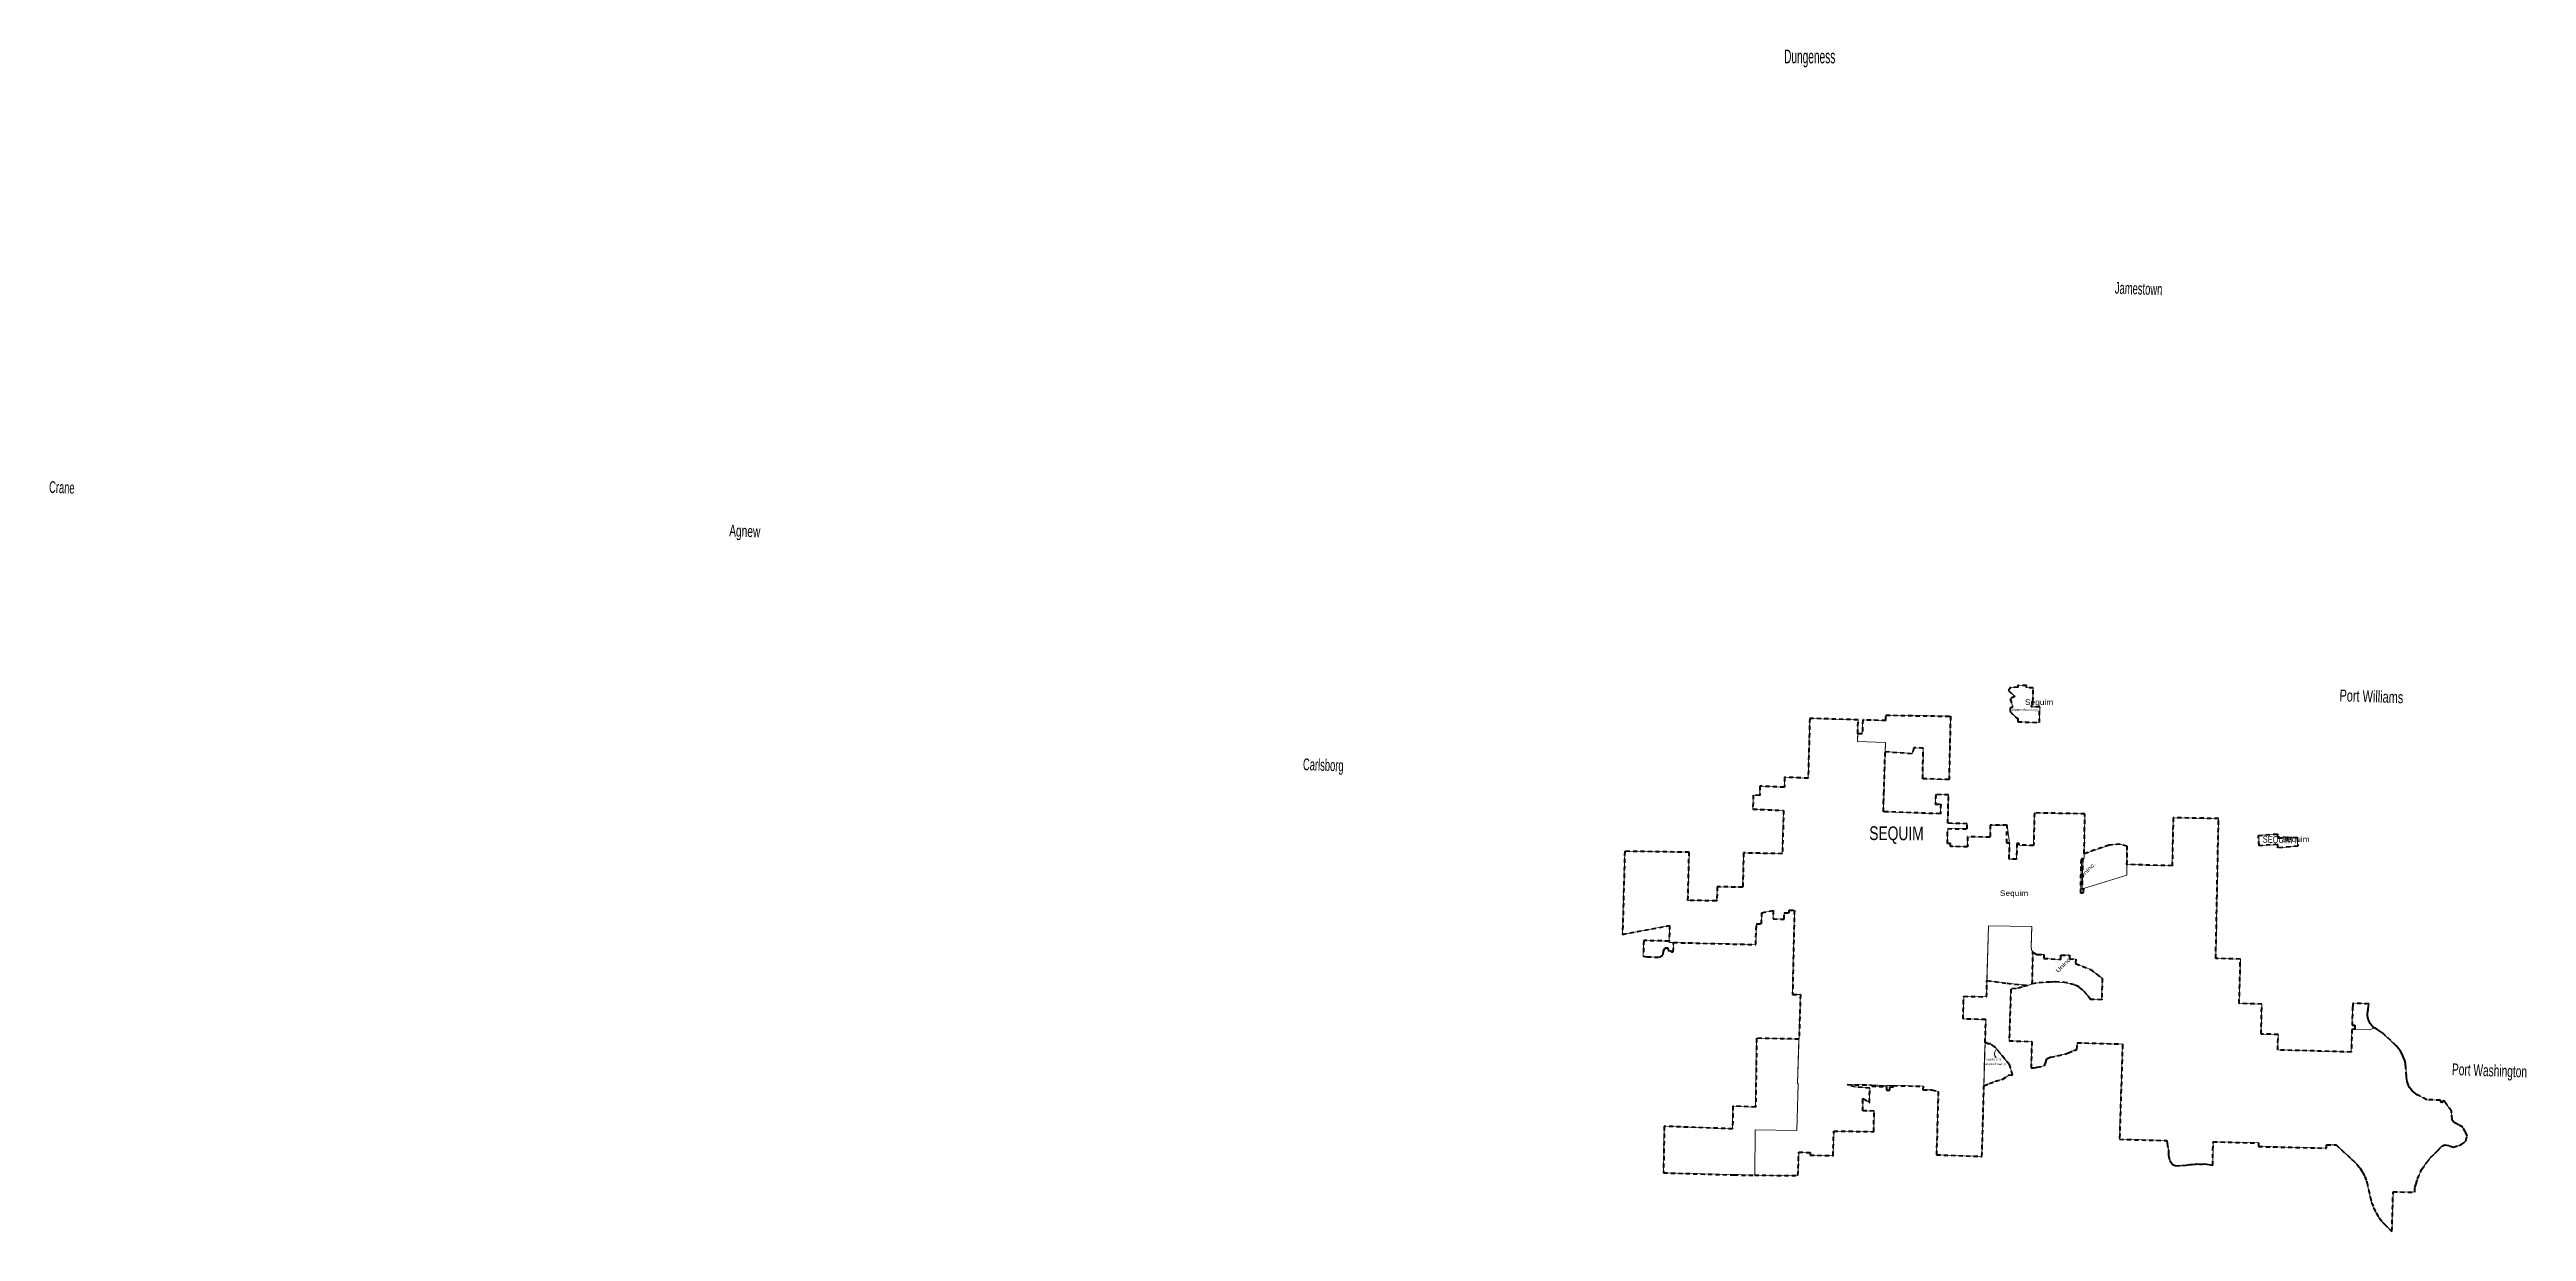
# Model space of a CAD drawing. Header units: feet. Extents: x -903180 to 1023491, y -707744 to 564635.
# Drawn here: x -572502 to -500450, y 209349 to 243703 of the extents above; entities that cross this region are included whole.
import ezdxf

# ---------------------------------------------------------------- set-up
doc = ezdxf.new("R2010")
doc.units = ezdxf.units.FT
doc.header["$LTSCALE"] = 80
doc.linetypes.add('SHORT_DASHED', pattern=[2.7, 1.5, -1.2])
for name, color, linetype, lineweight in [('1', 7, 'Continuous', 13), ('13', 7, 'SHORT_DASHED', 40), ('58', 7, 'Continuous', 13)]:
    doc.layers.add(name, color=color, linetype=linetype, lineweight=lineweight)
for name, color, linetype in [('14', 7, 'Continuous'), ('16', 7, 'Continuous'), ('36', 7, 'Continuous')]:
    doc.layers.add(name, color=color, linetype=linetype)

msp = doc.modelspace()

# ---------------------------------------------------------------- linework, layer by layer
at = {"layer": '1'}
msp.add_arc((-515760.42, 214517.28), 166.77, 138.81317, 225.31434, dxfattribs=at)
at = {"layer": '13'}
for p, q in [((-519085.68, 224196.77), (-519082.14, 224354.81)), ((-518269.23, 223409.72), (-518309.44, 223241.56)), ((-519103.57, 223297.09), (-518309.44, 223241.56)), ((-515497.17, 220171.35), (-515485.56, 220638.24)), ((-514680.71, 214119.08), (-514471.96, 214166.76)), ((-519756.11, 212853.87), (-519753.19, 213078.47))]:
    msp.add_line(p, q, dxfattribs=at)
for points in [[(-514608.3, 224595.53), (-514856.78, 224602.17), (-514834.89, 224636.5), (-514817.79, 224679.27), (-514804.96, 224719.9), (-514804.84, 224749.39), (-514795.71, 225150.73), (-514995.64, 225156.07), (-514994.27, 225216.05), (-515244.19, 225222.72), (-515245.55, 225162.74), (-515446.7, 225168.11), (-515517.77, 225070.85), (-515335.7, 224899.23), (-515469.96, 224831.64), (-515395.48, 224592.99), (-515469.99, 224563.23), (-515472.48, 224463.25), (-515278.85, 224265.67), (-515245.99, 224264.8), (-515248.36, 224160.92), (-514618.6, 224142.78)], [(-507101.41, 220545.08), (-507681.59, 220498.5), (-507686.51, 220596.17), (-508226.58, 220560.31), (-508246.42, 220860.21), (-507691.92, 220901.36), (-507681.25, 220790.7), (-507118.11, 220807.7)], [(-513342.3, 219184.49), (-513417.31, 219184.38), (-513396.79, 220190.26), (-513358.99, 220189.34), (-513373.17, 219308.13), (-513339.81, 219318.48)], [(-514826.08, 216542.57), (-514805.42, 217469.87), (-514780.07, 217445.37), (-514752.9, 217426.28), (-514714.34, 217409.21), (-514678.21, 217400.57), (-514490.44, 217395.14), (-514492.79, 217286.54), (-513993.3, 217256.29), (-513990.51, 217383.04), (-513740.57, 217377.13), (-513742.96, 217268.44), (-513561.77, 217264.08), (-513564.25, 217135.62), (-513136.07, 216962.27), (-512790.13, 216705.94), (-512804.07, 216104.47), (-512804.53, 216084.47), (-513128.2, 216091.14), (-513235.14, 216237.69), (-513235.14, 216237.69), (-513364.68, 216371.98), (-513473.83, 216455.68), (-513596.31, 216516.34), (-513827.94, 216579.42), (-514028.64, 216597.62), (-514154.77, 216602.47), (-514298.06, 216594.32), (-514510.09, 216589.13), (-514720.58, 216561.29)]]:
    msp.add_lwpolyline(points, close=True, dxfattribs=at)
for points in [[(-519085.68, 224196.77), (-519758.53, 224218.93), (-519769.17, 223811.1), (-519901.12, 223816.57), (-519892.42, 224219.83), (-521298.18, 224262.06), (-521344.37, 222523.85), (-522028.74, 222548.93), (-522037.19, 222261.94), (-522747.03, 222293.69), (-522753.17, 222023.69), (-522943.03, 222032.17), (-522952.22, 221627.18), (-522057.98, 221587.19), (-522097.36, 220327), (-523221.93, 220351.07), (-523247.13, 219352.84), (-523991.71, 219367.38), (-523997.13, 218980.59), (-523997.47, 218956.04), (-524017.41, 218956.4), (-524842.71, 218971.19), (-524805.77, 220370.48), (-526680.63, 220398.22), (-526744.24, 217984.43), (-525374.6, 218242.54), (-525389.62, 217786.53), (-526128.87, 217803.54), (-526139.58, 217353.57), (-526029.2, 217330.76), (-525678.45, 217321.7), (-525558.63, 217394.17), (-525555.68, 217509.21), (-525502.09, 217583.39), (-525501.59, 217597.12), (-525431.44, 217595.65), (-525413.14, 217520.13), (-525413.38, 217510.14), (-525331.39, 217508.01), (-525332.08, 217478), (-525268.13, 217476.61), (-525262.27, 217746.86), (-522869.34, 217685.98), (-522850.4, 218291.89), (-522701.55, 218287.67), (-522692.01, 218613.53), (-522362.21, 218677.18), (-522366.92, 218431.55), (-522043.3, 218426.07), (-522039.3, 218612.16), (-521894.25, 218609.04), (-521892.61, 218685.46), (-521746.18, 218682.3), (-521798.86, 216237.9), (-521568.98, 216232.16), (-521611.16, 214938.11), (-522842.93, 214963.82), (-522873.29, 212965.35), (-523532.98, 212990.26), (-523543.01, 212330.17), (-525529.42, 212405.18), (-525552.78, 211053.47), (-523503.63, 210990.27), (-522900.38, 210984.99), (-521641.02, 210970.61), (-521619.57, 211651.5), (-521286.03, 211642.69), (-521288, 211567.71), (-520618.26, 211550.07), (-520599.75, 212267.49), (-519433.82, 212248.47), (-519426.23, 212848.4), (-519756.11, 212853.87)], [(-519082.14, 224354.81), (-517203.98, 224323.62), (-517247.02, 222482.61), (-518012.95, 222509.36), (-517997.4, 223400.22), (-518269.23, 223409.72)], [(-515485.56, 220638.24), (-515547.31, 220639.38), (-515567.31, 220639.75), (-515558.85, 221153.84), (-516047.34, 221162.27), (-516052.56, 220806.36), (-516709.6, 220821.88), (-516708.29, 220525.53), (-517199.64, 220537.54), (-517200.87, 220621.57), (-517291.14, 220625.26), (-517286.16, 221058.1), (-516721.01, 221047.08), (-516717.02, 221199.65), (-517282.4, 221214.82), (-517270.25, 221658.51), (-517262.28, 222036.23), (-517635.2, 222046.03), (-517646.37, 221772.01), (-517488.2, 221767.75), (-517498.29, 221488.32), (-519156.88, 221549.95), (-519148.98, 221808.88), (-519140.93, 222072.75), (-519103.57, 223297.09)], [(-502573, 211801.2), (-502404.83, 211851.21), (-502357.23, 211865.28), (-502217.94, 211968.82), (-502214.93, 211979.12), (-502172.01, 212131.32), (-502213.51, 212214.91), (-502229.28, 212245.78), (-502295.77, 212376.69), (-502426.17, 212445.72), (-502531.97, 212502.17), (-502550.21, 212511.47), (-502611.82, 212582.17), (-502612.72, 212598.38), (-502613.19, 212605.06), (-502627.28, 212800.44), (-502629.38, 212840.07), (-502816.45, 213098.41), (-502854.71, 213156.36), (-502912.64, 213088.21), (-502957.47, 213163.96), (-503351.56, 213175.14), (-503627.26, 213323.9), (-503679.73, 213356.02), (-503728.55, 213393.45), (-503773.19, 213435.77), (-503813.17, 213482.53), (-503848.03, 213533.21), (-503877.41, 213587.26), (-503900.98, 213644.09), (-503918.48, 213703.06), (-503929.72, 213763.55), (-503934.57, 213824.87), (-503934.61, 213854.72), (-503961.02, 214116.53), (-503971.09, 214215.81), (-503991.49, 214313.5), (-504021.98, 214408.51), (-504062.24, 214499.82), (-504111.82, 214586.43), (-504170.18, 214667.37), (-504236.69, 214741.77), (-504240.75, 214745.84), (-504548.09, 215038.87), (-504625.92, 215110.41), (-504710.79, 215173.43), (-504801.8, 215227.23), (-504806.82, 215229.84), (-504878.85, 215270.67), (-504915.74, 215295.97), (-504949.01, 215329.86), (-504971.07, 215357.87), (-504995.67, 215390.12), (-505020.27, 215433.41), (-505039.78, 215480.1), (-505052.5, 215519.99), (-505064.38, 215564.13), (-505072.01, 215618.88), (-505072.86, 215691.87), (-505056.75, 215797.98), (-505037.54, 215941.94), (-505038.21, 215964.12), (-505501.71, 215977.34), (-505503.95, 215877.36), (-505508.46, 215877.49), (-505522.13, 215346.8), (-505442.15, 215344.52), (-505444.87, 215239), (-505525.96, 215222.6), (-505544.86, 214562.83), (-507684, 214624), (-507671.35, 215073.78), (-508170.98, 215087.01), (-508146.99, 215956.75), (-508806.49, 215973.69), (-508770.36, 217266.55), (-509487.77, 217283.7), (-509406.19, 221348.7), (-510725.94, 221374.95), (-510753.98, 219977.85), (-512071.61, 220013.41), (-512061.3, 220551.45), (-512274.13, 220601.59), (-512590.57, 220578.57), (-513315.28, 220329.29), (-513295.38, 221487.82), (-514763.93, 221513.48), (-514786.64, 220562.92), (-515207.34, 220581.41), (-515208.83, 220623.79), (-515270.66, 220624.79), (-515284.02, 220165.45), (-515497.17, 220171.35)], [(-519753.19, 213078.47), (-519752.93, 213098.25), (-519749.83, 213215.06), (-519560.38, 213094.95), (-519554.13, 213509.66), (-519979.26, 213549.25), (-520202.98, 213615.3), (-519493.57, 213604.97), (-519494.49, 213568.43), (-519066.98, 213559.15), (-519067.98, 213457.22), (-518967.99, 213455.29), (-518969.51, 213555.85), (-518861.29, 213555.42), (-518861.69, 213588.34), (-518002.25, 213568.9), (-518005.1, 213466.84), (-517760.28, 213463.73), (-517558.14, 213415.4), (-517612.82, 211578.5), (-516288.53, 211527.33), (-516231.11, 213585.03), (-516072.59, 213650.44), (-515892.38, 213715.16), (-515698.37, 213765.46), (-515484.71, 213896.04), (-515403.96, 213894.3), (-515464.02, 214130.9), (-515454.23, 214132.96), (-515489.99, 214193.14), (-515904.81, 214701.34), (-516039.27, 214803.72), (-516128.24, 214806.32), (-516138.28, 214833.1), (-516196.24, 214834.77), (-516177.5, 215506.24), (-516837.26, 215524.4), (-516818.83, 216184.88), (-516153.13, 216166.53), (-516142.75, 216644.43), (-515560.34, 216561.77), (-514962.48, 216499.89), (-515131.92, 216449.02), (-515296.85, 216409.59), (-515448.78, 216392.55), (-515497.46, 214887.76), (-514837.48, 214869.2)], [(-514837.48, 214869.2), (-514862.3, 214105.12), (-514792.38, 214101.71), (-514765.54, 214100.38), (-514680.71, 214119.08)], [(-514471.96, 214166.76), (-514427.43, 214266.89), (-514403.69, 214368.7), (-514300.13, 214415.08), (-513875.99, 214497.13), (-513770.22, 214544.66), (-513619.37, 214610.92), (-513556.39, 214626.88), (-513524.24, 214635.59), (-513517.88, 214832.29), (-512219.58, 214795.81), (-512198.41, 214795.22), (-512199.05, 214775.25), (-512287.68, 212026.41), (-510912.87, 211990.02), (-510898.66, 211907.87), (-510866.81, 211717.4), (-510863.42, 211600.92), (-510861.58, 211553.17), (-510827.13, 211409.64), (-510749.07, 211294.88), (-510633.6, 211257.58), (-510476.62, 211262.18), (-510363.09, 211272.35), (-510228.01, 211293.67), (-510174.87, 211298.03), (-510074.05, 211307.23), (-510040.59, 211309.66), (-509960.9, 211306.04), (-509875.86, 211302.33), (-509811.98, 211311.01), (-509691.3, 211296.19), (-509577.68, 211271.32), (-509562.65, 211954.35), (-508243.28, 211919.42), (-508244.99, 211817.51), (-506265.03, 211769.32), (-506263.42, 211869.73), (-505988.49, 211862.69), (-505538.11, 211450.87), (-505388.4, 211308.33), (-505297.76, 211196.13), (-505219.35, 211075.07), (-505154.02, 210946.48), (-505102.49, 210811.76), (-505092.61, 210779.93), (-504992.72, 210355.25), (-504952.74, 210192.72), (-504895.99, 210035.25), (-504823.09, 209884.58), (-504734.84, 209742.36), (-504632.21, 209610.14), (-504593.15, 209566.55), (-504363.93, 209348.85), (-504329.34, 210502.55), (-503694.38, 210487.3), (-503693.08, 210623.24), (-503662.54, 210727.51), (-503618.46, 210875.67), (-503501.64, 211145.8), (-503343.93, 211357.75), (-503243.18, 211493.32), (-503106.86, 211628.09), (-503017.31, 211713.67), (-502904.37, 211838.05), (-502893.97, 211840.85), (-502828.01, 211865.24), (-502688.8, 211841.4), (-502573, 211801.2)]]:
    msp.add_lwpolyline(points, dxfattribs=at)
at = {"layer": '58'}
for points in [[(-515245.55, 225162.74), (-515244.19, 225222.72), (-514994.27, 225216.05), (-514995.64, 225156.07), (-514795.71, 225150.73), (-514804.84, 224749.39), (-514804.96, 224719.9), (-514834.89, 224636.5), (-514834.89, 224636.5), (-514856.78, 224602.17), (-514608.3, 224595.53), (-514618.6, 224142.78), (-515248.36, 224160.92), (-515245.99, 224264.8), (-515278.85, 224265.67), (-515472.48, 224463.25), (-515469.99, 224563.23), (-515395.48, 224592.99), (-515469.96, 224831.64), (-515335.7, 224899.23), (-515517.77, 225070.85), (-515446.7, 225168.11)], [(-519769.17, 223811.1), (-519758.53, 224218.93), (-519084.8, 224196.74), (-519082.04, 224354.8), (-517203.98, 224323.62), (-517247.02, 222482.61), (-518012.95, 222509.36), (-517997.4, 223400.22), (-518269.23, 223409.72), (-518309.44, 223241.56), (-519103.57, 223297.09), (-519095.51, 223561.11), (-519907.79, 223592.56), (-519901.12, 223816.57)], [(-513315.28, 220329.29), (-512590.57, 220578.57), (-512274.13, 220601.59), (-512073.67, 220554.15), (-512071.61, 220013.41), (-512077.89, 219703.17), (-513339.81, 219318.48), (-513373.17, 219308.13), (-513358.99, 220189.34), (-513317.5, 220188.75)], [(-507691.92, 220901.36), (-507681.25, 220790.7), (-507118.11, 220807.7), (-507101.59, 220547.97), (-507681.59, 220498.5), (-507686.51, 220596.17), (-508226.58, 220560.31), (-508246.42, 220860.21)], [(-525678.45, 217321.7), (-526029.2, 217330.76), (-526139.58, 217353.57), (-526128.87, 217803.54), (-525389.62, 217786.53), (-525390.7, 217749.83), (-525262.27, 217746.86), (-525268.13, 217476.61), (-525332.08, 217478), (-525331.39, 217508.01), (-525413.38, 217510.14), (-525413.14, 217520.13), (-525431.44, 217595.65), (-525501.59, 217597.12), (-525502.09, 217583.39), (-525555.68, 217509.21), (-525558.63, 217394.17)], [(-514962.48, 216499.89), (-515560.34, 216561.77), (-516142.75, 216644.43), (-516102.81, 218228.7), (-514837.97, 218216.65), (-514854.18, 217600.74), (-514851.01, 217568.17), (-514844.61, 217537.77), (-514833.94, 217515.37), (-514822.74, 217492.44), (-514805.42, 217469.87), (-514826.08, 216542.57)], [(-505525.96, 215222.6), (-505444.87, 215239), (-505442.15, 215344.52), (-505522.13, 215346.8), (-505508.46, 215877.49), (-505503.95, 215877.36), (-505501.71, 215977.34), (-505038.21, 215964.12), (-505037.54, 215941.94), (-505056.75, 215797.98), (-505072.86, 215691.87), (-505072.01, 215618.88), (-505064.38, 215564.13), (-505050.12, 215513.28), (-505028.66, 215450.24), (-505004.43, 215407.29), (-504988.51, 215381.66), (-504949.01, 215329.86), (-504915.74, 215295.97), (-504904.73, 215288.23), (-504878.85, 215270.67), (-505007.28, 215207.88)], [(-523532.98, 212990.26), (-522873.29, 212965.35), (-522842.93, 214963.82), (-521611.16, 214938.11), (-521655.86, 213651.2), (-521638.94, 213650.5), (-521674.34, 212285.3), (-522883.32, 212305.26), (-522900.38, 210984.99), (-525552.78, 211053.47), (-525529.42, 212405.18), (-523543.01, 212330.17)], [(-516196.24, 214834.77), (-516138.28, 214833.1), (-516128.24, 214806.32), (-516039.27, 214803.72), (-515904.81, 214701.34), (-515489.99, 214193.14), (-515454.23, 214132.96), (-515464.02, 214130.9), (-515403.96, 213894.3), (-515484.71, 213896.04), (-515698.37, 213765.46), (-515892.38, 213715.16), (-516072.59, 213650.44), (-516231.11, 213585.03), (-516212.39, 214491.15)], [(-518964.94, 213589.09), (-518861.69, 213588.34), (-518861.29, 213555.42), (-518969.51, 213555.85), (-518967.99, 213455.29), (-519067.98, 213457.22), (-519066.98, 213559.15), (-519494.49, 213568.43), (-519493.57, 213604.97), (-519064.57, 213591.03)]]:
    msp.add_lwpolyline(points, close=True, dxfattribs=at)
for points in [[(-516721.01, 221047.08), (-516717.02, 221199.65), (-517282.4, 221214.82), (-517270.25, 221658.51), (-517262.28, 222036.23), (-517635.2, 222046.03), (-517646.37, 221772.01), (-517488.2, 221767.75), (-517498.29, 221488.32), (-519156.88, 221549.95), (-519148.98, 221808.88), (-519140.93, 222072.75), (-519095.51, 223561.11), (-519907.79, 223592.56), (-519892.42, 224219.83), (-521298.18, 224262.06), (-521344.37, 222523.85), (-522028.74, 222548.93), (-522037.19, 222261.94), (-522747.03, 222293.69), (-522753.17, 222023.69), (-522943.03, 222032.17), (-522952.22, 221627.18), (-522057.98, 221587.19), (-522097.36, 220327), (-523221.93, 220351.07), (-523247.13, 219352.84), (-523991.71, 219367.38), (-523997.13, 218980.59), (-523997.47, 218956.04), (-524017.41, 218956.4), (-524842.71, 218971.19), (-524805.77, 220370.48), (-526680.63, 220398.22), (-526744.24, 217984.43), (-525374.6, 218242.54), (-525390.7, 217749.83), (-522869.34, 217685.98), (-522850.4, 218291.89), (-522701.55, 218287.67), (-522692.01, 218613.53), (-522362.21, 218677.18), (-522366.92, 218431.55), (-522043.3, 218426.07), (-522039.3, 218612.16), (-521894.25, 218609.04), (-521892.61, 218685.46), (-521746.18, 218682.3), (-521798.86, 216237.9), (-521568.98, 216232.16), (-521655.86, 213651.2), (-521638.94, 213650.5), (-521674.34, 212285.3), (-522883.32, 212305.26), (-522900.38, 210984.99), (-521641.02, 210970.61), (-521619.57, 211651.5), (-521286.03, 211642.69), (-521288, 211567.71), (-520618.26, 211550.07), (-520599.75, 212267.49), (-519433.82, 212248.47), (-519426.23, 212848.4), (-519756.11, 212853.87), (-519753.19, 213078.47), (-519752.93, 213098.25), (-519749.83, 213215.06), (-519560.38, 213094.95), (-519554.13, 213509.66), (-519979.26, 213549.25), (-520202.98, 213615.3), (-518002.25, 213568.9), (-518005.1, 213466.84), (-517760.28, 213463.73), (-517558.14, 213415.4), (-517612.82, 211578.5), (-516288.53, 211527.33), (-516177.5, 215506.24), (-516837.26, 215524.4), (-516818.83, 216184.88), (-516153.13, 216166.53), (-516102.81, 218228.7), (-514837.97, 218216.65), (-514843.29, 217995.8), (-514843.87, 217975.8), (-514844.42, 217955.8), (-514854.18, 217600.74), (-514853.03, 217579.66), (-514849.67, 217558.81), (-514844.16, 217538.43), (-514836.55, 217518.73), (-514826.91, 217499.94), (-514815.37, 217482.26), (-514802.05, 217465.88), (-514787.08, 217450.98), (-514770.64, 217437.74), (-514752.9, 217426.28), (-514734.07, 217416.74), (-514714.34, 217409.21), (-514693.93, 217403.8), (-514673.06, 217400.54)], [(-503501.64, 211145.8), (-503343.93, 211357.75), (-503243.18, 211493.32), (-503106.86, 211628.09), (-503017.31, 211713.67), (-502904.37, 211838.05), (-502893.97, 211840.85), (-502828.01, 211865.24), (-502688.8, 211841.4), (-502573, 211801.2), (-502404.83, 211851.21), (-502357.23, 211865.28), (-502217.94, 211968.82), (-502214.93, 211979.12), (-502172.01, 212131.32), (-502213.51, 212214.91), (-502229.28, 212245.78), (-502295.77, 212376.69), (-502426.17, 212445.72), (-502531.97, 212502.17), (-502550.21, 212511.47), (-502611.82, 212582.17), (-502612.72, 212598.38), (-502613.19, 212605.06), (-502627.28, 212800.44), (-502629.38, 212840.07), (-502816.45, 213098.41), (-502854.71, 213156.36), (-502912.64, 213088.21), (-502957.47, 213163.96), (-503351.56, 213175.14), (-503627.26, 213323.9), (-503679.73, 213356.02), (-503728.55, 213393.45), (-503773.19, 213435.77), (-503813.17, 213482.53), (-503848.03, 213533.21), (-503877.41, 213587.26), (-503900.98, 213644.09), (-503918.48, 213703.06), (-503929.72, 213763.55), (-503934.57, 213824.87), (-503934.61, 213854.72), (-503961.02, 214116.53), (-503971.09, 214215.81), (-503991.49, 214313.5), (-504021.98, 214408.51), (-504062.24, 214499.82), (-504111.82, 214586.43), (-504170.18, 214667.37), (-504236.69, 214741.77), (-504240.75, 214745.84), (-504548.09, 215038.87), (-504625.92, 215110.41), (-504710.79, 215173.43), (-504801.8, 215227.23), (-504806.82, 215229.84), (-504878.85, 215270.67), (-505007.28, 215207.88), (-505525.96, 215222.6), (-505544.86, 214562.83), (-507684, 214624), (-507671.35, 215073.78), (-508170.98, 215087.01), (-508146.99, 215956.75), (-508806.49, 215973.69), (-508770.36, 217266.55), (-509487.77, 217283.7), (-509406.19, 221348.7), (-510725.94, 221374.95), (-510753.98, 219977.85), (-512071.61, 220013.41), (-512077.89, 219703.17), (-513339.81, 219318.48), (-513342.3, 219184.49), (-513417.31, 219184.38), (-513396.79, 220190.26), (-513317.5, 220188.75), (-513295.38, 221487.82), (-514763.93, 221513.48), (-514786.64, 220562.92), (-515207.34, 220581.41), (-515208.83, 220623.79), (-515270.66, 220624.79), (-515284.02, 220165.45), (-515497.17, 220171.35), (-515485.56, 220638.24), (-515558.85, 221153.84), (-516047.34, 221162.27)], [(-516047.34, 221162.27), (-516052.56, 220806.36), (-516709.6, 220821.88), (-516708.29, 220525.53), (-517199.64, 220537.54), (-517200.87, 220621.57), (-517291.14, 220625.26), (-517286.16, 221058.1), (-516721.01, 221047.08)], [(-514673.06, 217400.54), (-514657.42, 217399.55), (-514490.44, 217395.14), (-514492.79, 217286.54), (-513993.3, 217256.29), (-513990.51, 217383.04), (-513740.57, 217377.13), (-513742.96, 217268.44), (-513581.8, 217264.56), (-513561.77, 217264.08), (-513562.15, 217244.08), (-513564.25, 217135.62), (-513136.07, 216962.27), (-512790.13, 216705.94), (-512804.07, 216104.47), (-512804.53, 216084.47), (-512824.41, 216084.88), (-513128.2, 216091.14), (-513235.14, 216237.69), (-513364.68, 216371.98), (-513415.62, 216413.23), (-513473.83, 216455.68), (-513596.31, 216516.34), (-513827.94, 216579.42), (-514028.64, 216597.62), (-514154.77, 216602.47), (-514298.06, 216594.32), (-514510.09, 216589.13), (-514564.67, 216583.06), (-514720.58, 216561.29), (-514821.46, 216543.64), (-514930, 216510.89), (-515131.92, 216449.02), (-515296.85, 216409.59), (-515448.78, 216392.55), (-515497.46, 214887.76), (-514837.48, 214869.2), (-514862.3, 214105.12), (-514792.38, 214101.71), (-514765.54, 214100.38), (-514680.71, 214119.08), (-514471.96, 214166.76), (-514427.43, 214266.89), (-514403.69, 214368.7), (-514300.13, 214415.08), (-513875.99, 214497.13), (-513770.22, 214544.66), (-513619.37, 214610.92), (-513556.39, 214626.88), (-513524.24, 214635.59), (-513517.88, 214832.29), (-512219.58, 214795.81), (-512198.41, 214795.22), (-512199.05, 214775.25), (-512287.68, 212026.41), (-510912.87, 211990.02), (-510898.66, 211907.87), (-510866.81, 211717.4), (-510863.42, 211600.92), (-510861.58, 211553.17), (-510827.13, 211409.64), (-510749.07, 211294.88), (-510633.6, 211257.58), (-510476.62, 211262.18), (-510363.09, 211272.35), (-510228.01, 211293.67), (-510174.87, 211298.03), (-510074.05, 211307.23), (-510040.59, 211309.66), (-509960.9, 211306.04), (-509875.86, 211302.33), (-509811.98, 211311.01), (-509691.3, 211296.19), (-509577.68, 211271.32), (-509562.65, 211954.35), (-508243.28, 211919.42), (-508244.99, 211817.51), (-506265.03, 211769.32), (-506263.42, 211869.73), (-505988.49, 211862.69), (-505538.11, 211450.87), (-505388.4, 211308.33), (-505297.76, 211196.13), (-505219.35, 211075.07), (-505154.02, 210946.48), (-505102.49, 210811.76), (-505092.61, 210779.93), (-504992.72, 210355.25), (-504952.74, 210192.72), (-504895.99, 210035.25), (-504823.09, 209884.58), (-504734.84, 209742.36), (-504632.21, 209610.14), (-504593.15, 209566.55), (-504363.93, 209348.85), (-504329.34, 210502.55), (-503694.38, 210487.3), (-503693.08, 210623.24), (-503662.54, 210727.51), (-503618.46, 210875.67), (-503501.64, 211145.8)]]:
    msp.add_lwpolyline(points, dxfattribs=at)

# ---------------------------------------------------------------- texts
at = {"layer": '1'}
msp.add_text('(Approx Boundary)', height=64, rotation=358.66, dxfattribs=at).set_placement((-515413.4, 224488.68))
for s, width, p in [('as per drawing', 1.05, (-516196.36, 214184.72)), ('ord 96-021', 1.1, (-516173.75, 214308.18))]:
    msp.add_text(s, height=64, dxfattribs=dict(at, width=width)).set_placement(p)
at = {"layer": '14', "width": 0.75}
for height, rotation, p in [(400, 359.6, (-519568.26, 220726.4)), (200, 358.6, (-508125.29, 220649.82))]:
    msp.add_text('SEQUIM', height=height, rotation=rotation, dxfattribs=at).set_placement(p)
at = {"layer": '16', "width": 0.55}
msp.add_text('Dungeness', height=400, dxfattribs=at).set_placement((-522043.31, 243302.97))
at = {"layer": '16'}
for s, width, p in [('Jamestown', 0.6, (-512426, 236608.4)), ('Crane', 0.6, (-572519.57, 230819.04)), ('Agnew', 0.65, (-552733.82, 229553.15)), ('Port Williams', 0.7, (-505893.05, 224762.43)), ('Carlsborg', 0.6, (-536044.95, 222759.17)), ('Port Washington', 0.65, (-502621.37, 213893.41))]:
    msp.add_text(s, height=340, rotation=358.108, dxfattribs=dict(at, width=width)).set_placement(p)
at = {"layer": '36', "width": 1.15}
for p in [(-515037.72, 224655.44), (-507577.71, 220673.03), (-515766.9, 219102.5)]:
    msp.add_text('Sequim', height=157.5, dxfattribs=at).set_placement(p)
at = {"layer": '36', "width": 1.35}
for p in [(-513383.28, 219603.43), (-514073.71, 216861.12)]:
    msp.add_text('Uninc.', height=113, rotation=45, dxfattribs=at).set_placement(p)

doc.saveas('drawing.dxf')
